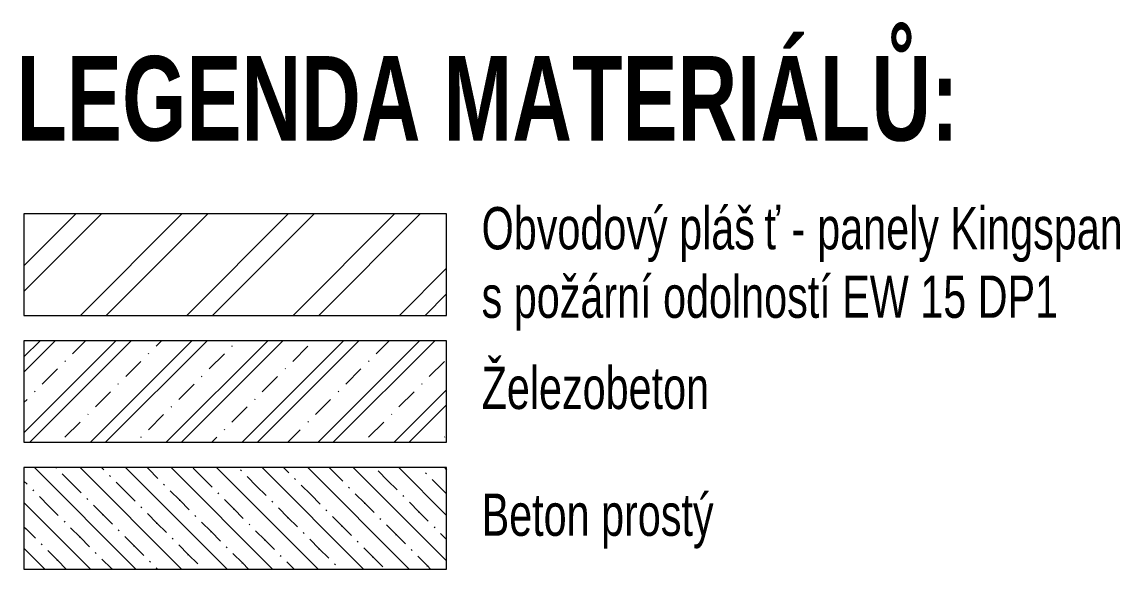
# Model space of a CAD drawing. Header units: millimetres. Extents: x 180139 to 245212, y -4005 to 9345.
# Drawn here: x 242613 to 245212, y 3478 to 4772 of the extents above; entities that cross this region are included whole.
import ezdxf

# ---------------------------------------------------------------- set-up
doc = ezdxf.new("R2010")
doc.units = ezdxf.units.MM
for name, color, linetype, lineweight in [('A-DETL-THIN-1', 7, 'Continuous', 18), ('G-ANNO-TEXT-1', 7, 'Continuous', 25), ('Vlastní 1_A-DETL-GENF-3', 7, 'Continuous', 18)]:
    doc.layers.add(name, color=color, linetype=linetype, lineweight=lineweight)
doc.layers.add('Vlastní 1_A-DETL-GENF-2', color=9, linetype='Continuous', lineweight=18, true_color=0x808080)
doc.styles.add('Arial_4', font='arial.ttf', dxfattribs={"width": 0.7, "height": 100})
doc.styles.add('Arial_B_1', font='arialbd.ttf', dxfattribs={"width": 0.7, "height": 200})

msp = doc.modelspace()

# ---------------------------------------------------------------- hatches: boundary and pattern name
at = {"layer": 'Vlastní 1_A-DETL-GENF-2'}
h = msp.add_hatch(dxfattribs=at)
h.set_pattern_fill('FP_15', color=256, style=0, pattern_type=2)
h.set_pattern_definition([(45, (240434.07, 0), (-125.7236, 125.7236), []), (45, (240434.07, 190.5), (-125.7236, 125.7236), [])])
h.paths.add_polyline_path([(242618.1, 4078.1), (243618.1, 4078.1), (243618.1, 4318.1), (242618.1, 4318.1)])
at = {"layer": 'Vlastní 1_A-DETL-GENF-3'}
h = msp.add_hatch(dxfattribs=at)
h.set_pattern_fill('FP_16', color=256, style=0, pattern_type=2)
h.set_pattern_definition([(45, (240434.07, 0), (-89.8026, 89.8026), []), (45, (240469.99, 0), (-89.8026, 89.8026), []), (45, (240541.83, 0), (-53.8815, 125.7236), [50.8, -25.4, 1.676, -23.724])])
h.paths.add_polyline_path([(242618.1, 3778.1), (243618.1, 3778.1), (243618.1, 4018.1), (242618.1, 4018.1)])
h = msp.add_hatch(dxfattribs=at)
h.set_pattern_fill('FP_17', color=256, style=0, pattern_type=2)
h.set_pattern_definition([(315, (240434.065, 0), (53.8815, 53.8815), []), (315, (240434.065, 50.8), (53.8815, 53.8815), [31.75, -19.05, 3.175, -19.05, -31.75]), (315, (240434.065, 50.8), (53.8815, 53.8815), [-73.025, 31.75, 0])])
h.paths.add_polyline_path([(242618.1, 3478.1), (243618.1, 3478.1), (243618.1, 3718.1), (242618.1, 3718.1)])

# ---------------------------------------------------------------- linework, layer by layer
at = {"layer": 'A-DETL-THIN-1'}
for p, q in [((243618.1, 4318.1), (242618.1, 4318.1)), ((242618.1, 4318.1), (242618.1, 4078.1)), ((243618.1, 4078.1), (243618.1, 4318.1)), ((242618.1, 4078.1), (243618.1, 4078.1)), ((243618.1, 4018.1), (242618.1, 4018.1)), ((242618.1, 4018.1), (242618.1, 3778.1)), ((243618.1, 3778.1), (243618.1, 4018.1)), ((242618.1, 3778.1), (243618.1, 3778.1)), ((243618.1, 3718.1), (242618.1, 3718.1)), ((242618.1, 3718.1), (242618.1, 3478.1)), ((243618.1, 3478.1), (243618.1, 3718.1)), ((242618.1, 3478.1), (243618.1, 3478.1))]:
    msp.add_line(p, q, dxfattribs=at)

# ---------------------------------------------------------------- texts
at = {"layer": 'G-ANNO-TEXT-1', "attachment_point": 1}
for s, insert, char_height, width, style in [('Ů:', (244623.7, 4691.6), 200, 249.726, 'Arial_B_1'), ('LEGENDA MATERIÁL', (242600.3, 4691.6), 200, 2452.362, 'Arial_B_1'), ('Obvodový pláš', (243701.1, 4334.4), 100, 810.907, 'Arial_4'), ('ť - ', (244370.2, 4334.4), 100, 151.519, 'Arial_4'), ('panely Kingspan ', (244495.2, 4334.4), 100, 931.561, 'Arial_4'), ('s požární odolností EW 15 DP1', (243701.1, 4172.4), 100, 1694.767, 'Arial_4'), ('Železobeton ', (243701.1, 3956.7), 100, 698.671, 'Arial_4'), ('Beton prostý', (243701.1, 3656.7), 100, 681.835, 'Arial_4')]:
    msp.add_mtext(s, dxfattribs=dict(at, insert=insert, char_height=char_height, width=width, style=style))

doc.saveas('drawing.dxf')
